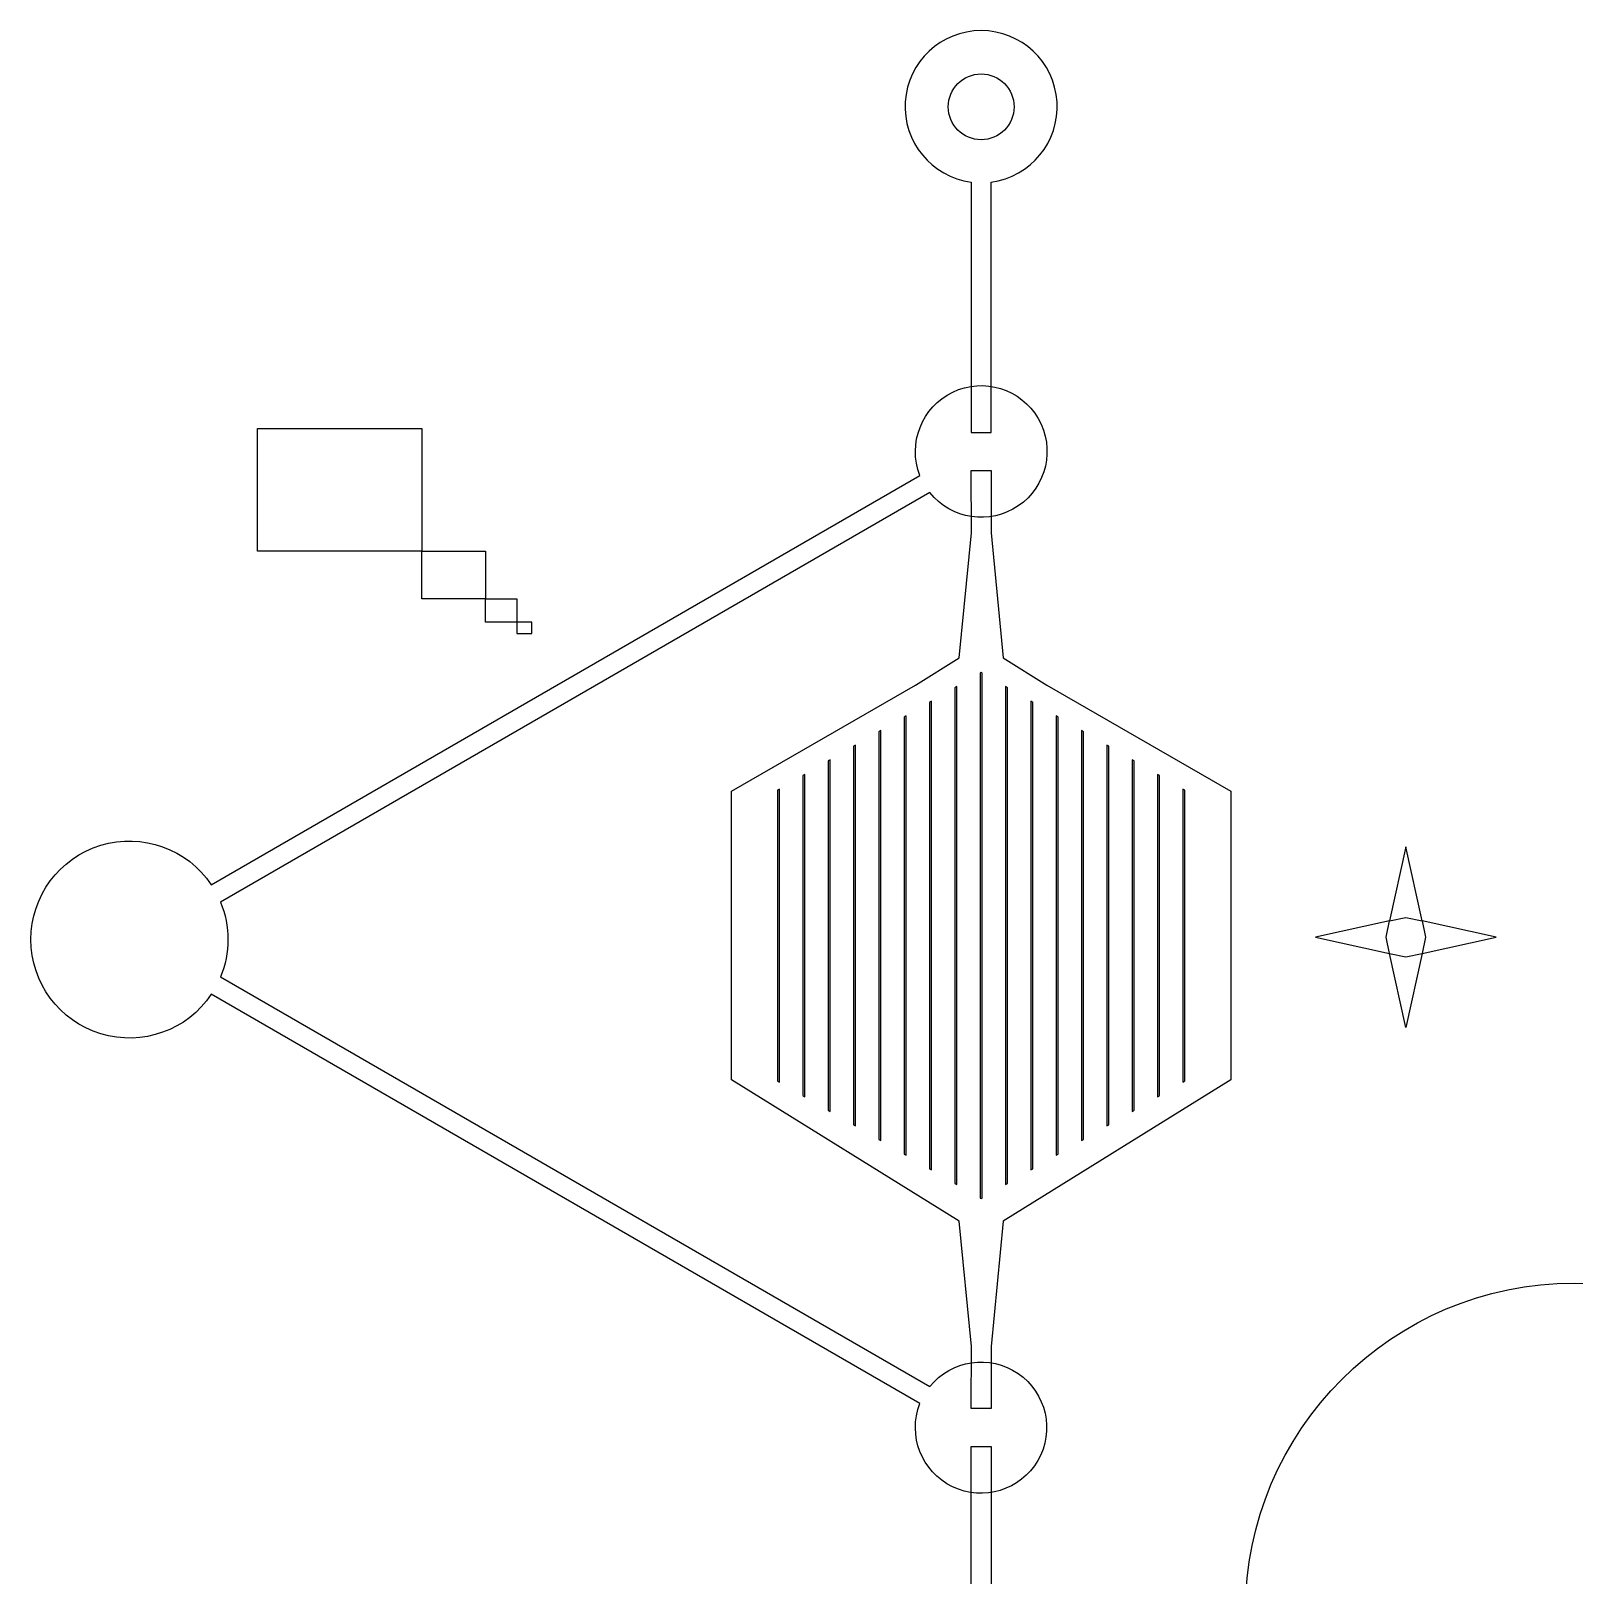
# Model space of a CAD drawing. Header units: inches. Extents: x -28.8 to 28.8, y -21.6 to 29.
# Drawn here: x -23.48 to 0, y 5.56 to 29.05 of the extents above; entities that cross this region are included whole.
import ezdxf

# ---------------------------------------------------------------- set-up
doc = ezdxf.new("R2010")
doc.units = ezdxf.units.IN
doc.header["$MEASUREMENT"] = 0

msp = doc.modelspace()

# ---------------------------------------------------------------- linework, layer by layer
msp.add_line((-9.392, 11.499), (-9.392, 19.072))
for points in [[(-9.172, 26.746), (-9.172, 22.937), (-8.872, 22.937), (-8.872, 26.746, 15.360328)], [(-20.594, 15.793, -0.19699), (-20.594, 14.657), (-9.803, 8.426, -13.266111), (-9.953, 8.167), (-20.735, 14.392, -3.293964), (-20.735, 16.058), (-9.953, 22.284, -13.266111), (-9.803, 22.024)], [(-8.872, 7.513), (-8.875, 1.883), (-9.022, 1.674), (-9.022, 1.604), (-8.706, 1.604), (-0.925, -6.851), (-0.925, -10.929), (-8.176, -18.891), (-8.176, -19.687, -2.283917), (-9.873, -19.687), (-9.873, -18.891), (-17.125, -10.929), (-17.125, -6.851), (-9.343, 1.604), (-9.027, 1.604), (-9.027, 1.674), (-9.175, 1.883), (-9.174, 3.747), (-13.461, 3.746), (-13.461, 4.047), (-9.174, 4.047), (-9.172, 7.513)]]:
    msp.add_lwpolyline(points, format="xyb", close=True)
for points in [[(-17.53, 23), (-17.53, 21.131), (-20.032, 21.131), (-20.032, 23)], [(-9.172, 8.091), (-9.171, 9.038), (-9.355, 10.94), (-12.822, 13.091), (-12.822, 17.48), (-10.022, 19.096), (-9.355, 19.51), (-9.171, 21.412), (-9.172, 22.359), (-8.872, 22.359), (-8.871, 21.413), (-8.687, 19.51), (-8.021, 19.096), (-5.221, 17.48), (-5.221, 13.091), (-8.687, 10.94), (-8.871, 9.037), (-8.872, 8.091)], [(-16.561, 21.131), (-16.561, 20.408), (-17.53, 20.408), (-17.53, 21.131)], [(-16.086, 20.408), (-16.086, 20.052), (-16.561, 20.052), (-16.561, 20.408)], [(-16.086, 20.052), (-16.086, 19.882), (-15.858, 19.882), (-15.858, 20.052)], [(-9.036, 11.294), (-9.021, 11.285), (-9.006, 11.294), (-9.006, 19.277), (-9.021, 19.285), (-9.036, 19.277)], [(-8.621, 11.517), (-8.621, 19.054), (-8.651, 19.072), (-8.651, 11.499)], [(-9.777, 18.849), (-9.807, 18.832), (-9.807, 11.739), (-9.777, 11.722)], [(-8.265, 11.722), (-8.235, 11.739), (-8.235, 18.832), (-8.265, 18.849)], [(-10.193, 18.609), (-10.193, 11.962), (-10.163, 11.945), (-10.163, 18.626)], [(-7.85, 11.962), (-7.85, 18.609), (-7.88, 18.626), (-7.88, 11.945)], [(-10.578, 18.387), (-10.578, 12.184), (-10.548, 12.167), (-10.548, 18.404)], [(-7.464, 12.184), (-7.464, 18.387), (-7.494, 18.404), (-7.494, 12.167)], [(-10.964, 18.164), (-10.964, 12.407), (-10.934, 12.39), (-10.934, 18.181)], [(-7.079, 12.407), (-7.079, 18.164), (-7.109, 18.181), (-7.109, 12.39)], [(-11.349, 17.941), (-11.349, 12.63), (-11.319, 12.612), (-11.319, 17.959)], [(-6.693, 12.63), (-6.693, 17.941), (-6.723, 17.959), (-6.723, 12.612)], [(-11.735, 17.719), (-11.735, 12.852), (-11.705, 12.835), (-11.705, 17.736)], [(-6.308, 12.852), (-6.308, 17.719), (-6.338, 17.736), (-6.338, 12.835)], [(-12.12, 17.496), (-12.12, 13.075), (-12.09, 13.057), (-12.09, 17.514)], [(-5.922, 13.075), (-5.922, 17.496), (-5.952, 17.514), (-5.952, 13.057)], [(-2.56, 16.636), (-2.807, 15.508), (-2.56, 15.561), (-2.314, 15.508)], [(-3.935, 15.261), (-2.807, 15.015), (-2.86, 15.261), (-2.807, 15.508)], [(-2.26, 15.261), (-2.314, 15.015), (-1.185, 15.261), (-2.314, 15.508)], [(-2.807, 15.015), (-2.56, 14.961), (-2.314, 15.015), (-2.56, 13.886)]]:
    msp.add_lwpolyline(points, close=True)
for points in [[(-16.086, 20.408), (-16.086, 20.052), (-16.561, 20.052)], [(-9.392, 19.072), (-9.422, 19.054), (-9.422, 11.517), (-9.392, 11.499)]]:
    msp.add_lwpolyline(points)
for centre, radius in [((-9.022, 27.891), 0.5), ((0, 5), 5)]:
    msp.add_circle(centre, radius)

doc.saveas('drawing.dxf')
